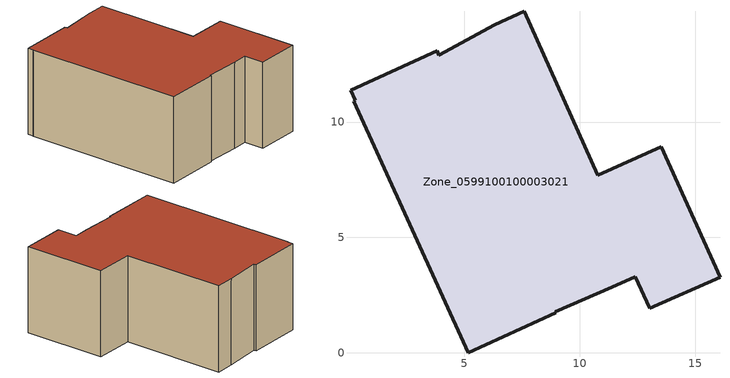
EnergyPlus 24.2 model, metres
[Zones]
Zone_0599100100003021
 floor ground (C_G): 0.2,10.9 0.26,10.93 0.06,11.37 3.81,13.08 3.9,12.91 6.32,14.22 7.59,14.8 10.79,7.7 13.53,8.93 16.08,3.27 13.03,1.92 12.4,3.29 11.38,2.83 8.93,1.78 8.96,1.73 5.16,0 z0
 wall outside (C_F): 8.96,1.73 8.93,1.78 11.38,2.83 12.4,3.29 13.03,1.92 16.08,3.27 13.53,8.93 10.79,7.7 7.59,14.8 6.32,14.22 3.9,12.91 3.81,13.08 0.06,11.37 0.26,10.93 0.2,10.9 5.16,0 8.96,1.73 z0:6.47
 roof outside (C_R): 0.26,10.93 0.2,10.9 5.16,0 8.96,1.73 8.93,1.78 11.38,2.83 12.4,3.29 13.03,1.92 16.08,3.27 13.53,8.93 10.79,7.7 7.59,14.8 6.32,14.22 3.9,12.91 3.81,13.08 0.06,11.37 z6.47
[BUILDING]
Pand.0599100100003021: North Axis=0; Terrain=City; Loads Convergence Tolerance Value=0.04; Temperature Convergence Tolerance Value=0.4; Solar Distribution=FullExterior; Maximum Number of Warmup Days=25; Minimum Number of Warmup Days=1
[Site:Location]
Rotterdam.The.Hague.AP_ZH_NLD Design_Conditions: Latitude=51.96; Longitude=4.45; Time Zone=1; Elevation=-4.5
[SITE:GROUNDTEMPERATURE:BUILDINGSURFACE]
18, 18, 18, 18, 18, 18, 18, 18, 18, 18, 18, 18
[MATERIAL] Thermal Absorptance=0.9; Solar Absorptance=0.7; Visible Absorptance=0.7
Name | Roughness | Thickness | Conductivity | Density | Specific Heat
G.D.2006-2014 | MediumSmooth | 0.15 | 0.06 | 540 | 1210
F.D.2006-2014 | Rough | 0.3 | 0.12 | 1920 | 840
R.D.2006-2014 | MediumRough | 0.2 | 0.08 | 1500 | 1000
[CONSTRUCTION]
C_G: G.D.2006-2014
C_F: F.D.2006-2014
C_R: R.D.2006-2014
[ZONE]
Zone_0599100100003021: Type=1; Multiplier=1; Ceiling Height=Autocalculate; Volume=Autocalculate; Floor Area=autocalculate; Part of Total Floor Area=Yes
[ZONEINFILTRATION:DESIGNFLOWRATE]
Infil_Zone_0599100100003021: Zone or ZoneList or Space or SpaceList=Zone_0599100100003021; Schedule=AlwaysOn; Design Flow Rate Calculation Method=Flow/Area; Flow Rate per Floor Area=0.0021; Constant Term Coefficient=1; Temperature Term Coefficient=0; Velocity Term Coefficient=0; Velocity Squared Term Coefficient=0
[HVACTEMPLATE:ZONE:IDEALLOADSAIRSYSTEM]
Zone_0599100100003021: Maximum Heating Supply Air Temperature=50; Minimum Cooling Supply Air Temperature=13; Maximum Heating Supply Air Humidity Ratio=0.0156; Minimum Cooling Supply Air Humidity Ratio=0.0077; Heating Limit=NoLimit; Cooling Limit=NoLimit; Dehumidification Control Type=ConstantSensibleHeatRatio; Cooling Sensible Heat Ratio=0.7; Dehumidification Setpoint=60; Humidification Control Type=None; Humidification Setpoint=30; Outdoor Air Method=None; Outdoor Air Flow Rate per Person=0.00944; Outdoor Air Flow Rate per Zone Floor Area=0; Outdoor Air Flow Rate per Zone=0; Demand Controlled Ventilation Type=None; Outdoor Air Economizer Type=NoEconomizer; Heat Recovery Type=None; Sensible Heat Recovery Effectiveness=0.7; Latent Heat Recovery Effectiveness=0.65
[ZONECONTROL:THERMOSTAT]
ThermostatControl_Zone_0599100100003021: Zone or ZoneList=Zone_0599100100003021; Control Type Schedule=DualSetpointControlType; Control 1=Thermostat_Zone_0599100100003021; Temperature Difference Between Cutout And Setpoint=0
[THERMOSTATSETPOINT:DUALSETPOINT]
Thermostat_Zone_0599100100003021: Heating Setpoint Temperature Schedule=HeatingSetpoint_Zone_0599100100003021; Cooling Setpoint Temperature Schedule=CoolingSetpoint_Zone_0599100100003021
[SCHEDULE:COMPACT]
HeatingSetpoint_Zone_0599100100003021: Through: 12/31, For: AllDays, Until: 24:00, 21
CoolingSetpoint_Zone_0599100100003021: Through: 12/31, For: AllDays, Until: 24:00, 24
DualSetpointControlType: Through: 12/31, For: AllDays, Until: 24:00, 4
AlwaysOn: Through: 12/31, For: AllDays, Until: 24:00, 1
